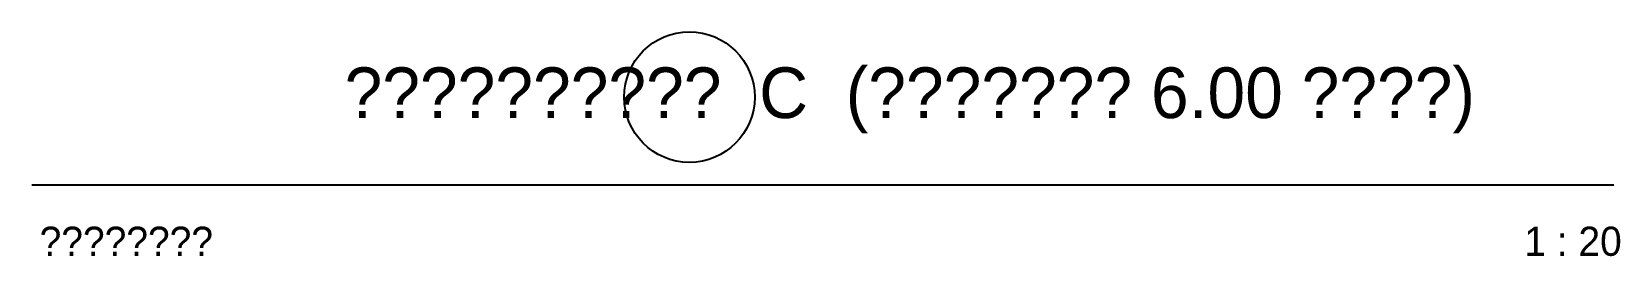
# Model space of a CAD drawing. Extents: x 441577.9 to 441596.4, y 1956483.9 to 1956488.8.
# Drawn here: x 441577.893 to 441580.118, y 1956487.623 to 1956487.937 of the extents above; entities that cross this region are included whole.
import ezdxf
from ezdxf.enums import TextEntityAlignment as Align

# ---------------------------------------------------------------- set-up
doc = ezdxf.new("R2010")
doc.units = 0
doc.layers.add('DIMS', color=1, linetype='Continuous')
doc.layers.add('TEXT2', color=3, linetype='Continuous')
doc.styles.add('RID-TE', font='rid_te.shx')

msp = doc.modelspace()

# ---------------------------------------------------------------- linework, layer by layer
at = {"layer": 'DIMS'}
msp.add_circle((441578.8142, 1956487.8454), 0.0914, dxfattribs=at)
at = {"layer": 'TEXT2', "color": 1}
msp.add_line((441580.1086, 1956487.7223), (441577.8934, 1956487.7223), dxfattribs=at)

# ---------------------------------------------------------------- texts
at = {"layer": 'TEXT2', "color": 6, "style": 'RID-TE'}
msp.add_text('ขยายเสาเข็ม  C  (ความยาว 6.00 เมตร)', height=0.070959, rotation=0, dxfattribs=at).set_placement((441579.1228, 1956487.8515), align=Align.MIDDLE_CENTER)
at = {"layer": 'TEXT2', "color": 3, "style": 'RID-TE'}
msp.add_text('มาตราส่วน', height=0.0408, rotation=0, dxfattribs=at).set_placement((441577.9044, 1956487.6232))
msp.add_text('1 : 20', height=0.0408, rotation=0, dxfattribs=at).set_placement((441580.1197, 1956487.6232), align=Align.RIGHT)

doc.saveas('drawing.dxf')
